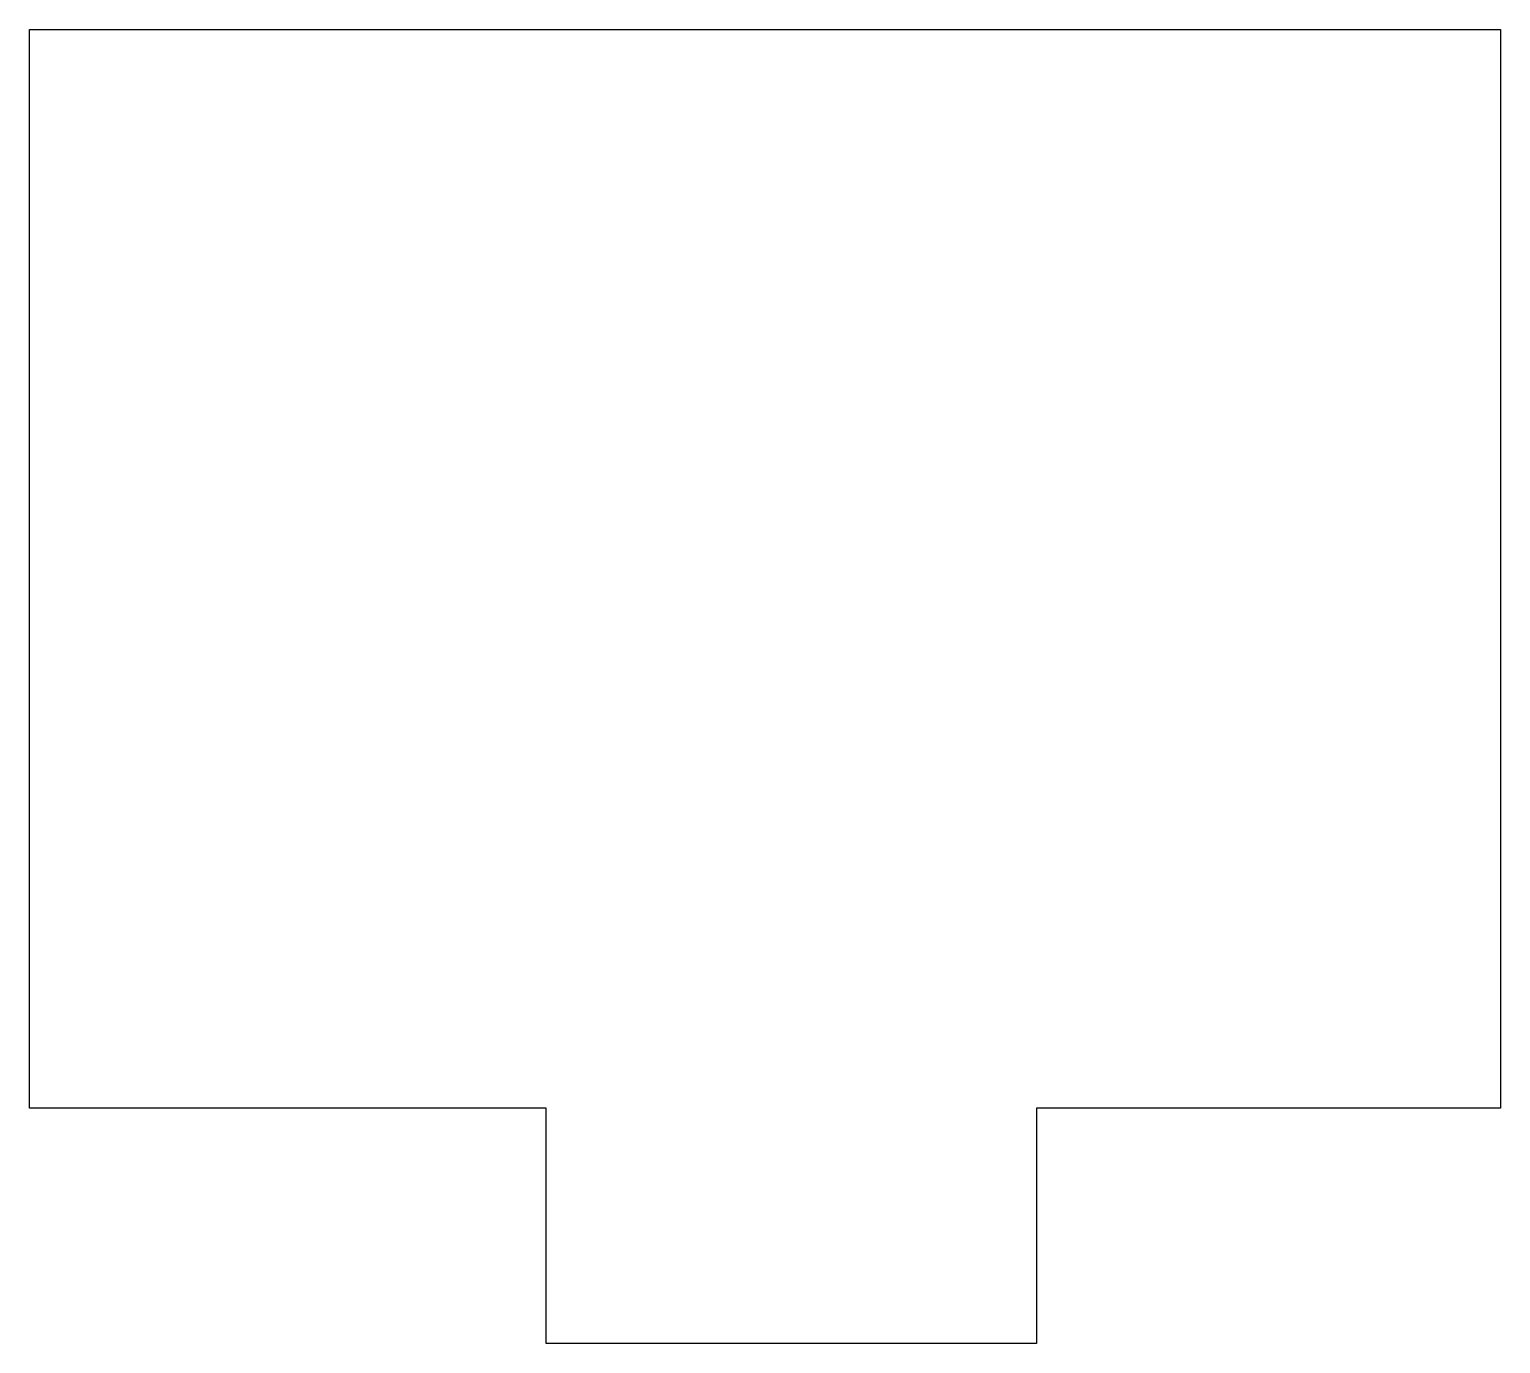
# Model space of a CAD drawing. Header units: millimetres. Extents: x 17.8 to 47.8, y -29.8 to -3.
import ezdxf

# ---------------------------------------------------------------- set-up
doc = ezdxf.new("R2010")
doc.units = ezdxf.units.MM
doc.layers.get('0').update_dxf_attribs({"linetype": 'CONTINUOUS'})

msp = doc.modelspace()

# ---------------------------------------------------------------- linework, layer by layer
msp.add_lwpolyline([(38.308, -29.8), (28.308, -29.8), (28.308, -25), (17.774, -25), (17.774, -3), (47.774, -3), (47.774, -25), (38.308, -25)], close=True)

doc.saveas('drawing.dxf')
